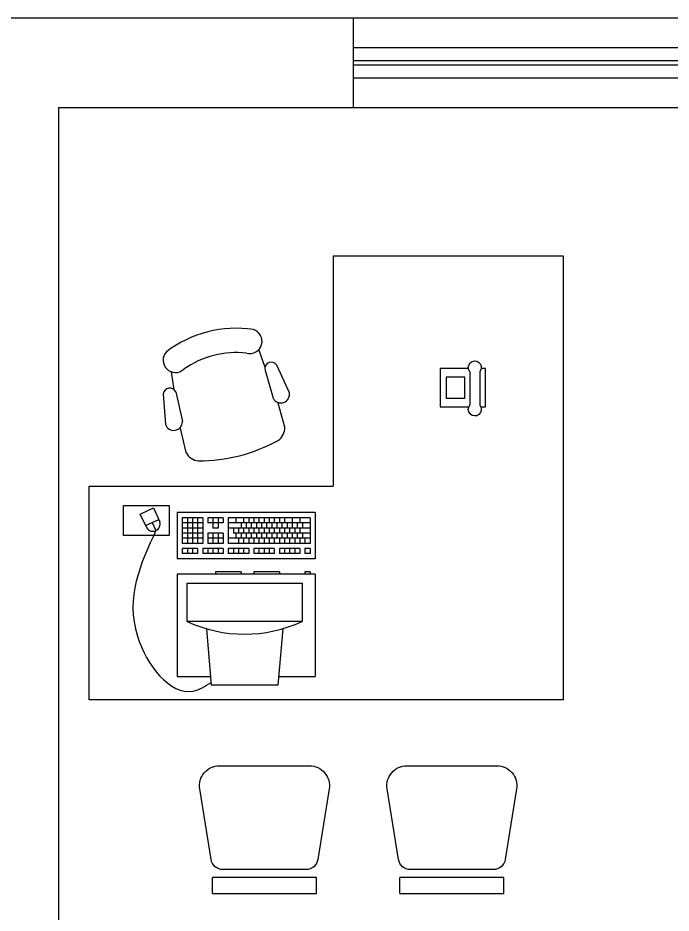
# Model space of a CAD drawing. Extents: x -211487 to 129179, y -113885 to 115281.
# Drawn here: x -51150 to -48596, y -87015 to -83515 of the extents above; entities that cross this region are included whole.
import ezdxf

# ---------------------------------------------------------------- set-up
doc = ezdxf.new("R2010")
doc.units = 0
doc.layers.get('0').update_dxf_attribs({"linetype": 'CONTINUOUS'})
for name, color, linetype in [('BLD-STRUCT', 7, 'CONTINUOUS'), ('DOOR', 7, 'CONTINUOUS'), ('FURNITURE', 7, 'CONTINUOUS')]:
    doc.layers.add(name, color=color, linetype=linetype)

# ---------------------------------------------------------------- blocks, each defined once
blk = doc.blocks.new('COMPUTER')
for p, q in [((180.5788, 126.4742), (180.5983, 126.6957)), ((180.5983, 126.6957), (180.8583, 126.6957)), ((180.8778, 126.4742), (180.8583, 126.6957)), ((180.452, 126.2616), (180.452, 126.6616)), ((180.5953, 126.6616), (180.452, 126.6616)), ((180.992, 126.6616), (180.8613, 126.6616)), ((180.992, 126.2616), (180.992, 126.6616)), ((180.5033, 126.2957), (180.5033, 126.4457)), ((180.5033, 126.4457), (180.9533, 126.4457)), ((180.9533, 126.4457), (180.9533, 126.2957)), ((180.9533, 126.2957), (180.5033, 126.2957)), ((180.452, 126.2616), (180.992, 126.2616)), ((180.472, 126.2516), (180.472, 126.2616)), ((180.472, 126.2516), (180.492, 126.2516)), ((180.492, 126.2516), (180.492, 126.2616)), ((180.592, 126.2516), (180.592, 126.2616)), ((180.592, 126.2516), (180.692, 126.2516)), ((180.692, 126.2516), (180.692, 126.2616)), ((180.742, 126.2516), (180.742, 126.2616)), ((180.742, 126.2516), (180.842, 126.2516)), ((180.842, 126.2516), (180.842, 126.2616)), ((180.452, 126.0206), (180.452, 126.2006)), ((180.452, 126.2006), (180.992, 126.2006)), ((180.472, 126.1606), (180.472, 126.1806)), ((180.472, 126.1806), (180.492, 126.1806)), ((180.492, 126.1606), (180.492, 126.1806)), ((180.512, 126.1806), (180.592, 126.1806)), ((180.512, 126.1606), (180.512, 126.1806)), ((180.532, 126.1606), (180.532, 126.1806)), ((180.552, 126.1606), (180.552, 126.1806)), ((180.572, 126.1606), (180.572, 126.1806)), ((180.592, 126.1606), (180.592, 126.1806)), ((180.612, 126.1806), (180.692, 126.1806)), ((180.612, 126.1606), (180.612, 126.1806)), ((180.632, 126.1606), (180.632, 126.1806)), ((180.652, 126.1606), (180.652, 126.1806)), ((180.672, 126.1606), (180.672, 126.1806)), ((180.692, 126.1606), (180.692, 126.1806)), ((180.712, 126.1806), (180.792, 126.1806)), ((180.712, 126.1606), (180.712, 126.1806)), ((180.732, 126.1606), (180.732, 126.1806)), ((180.752, 126.1606), (180.752, 126.1806)), ((180.772, 126.1606), (180.772, 126.1806)), ((180.792, 126.1606), (180.792, 126.1806)), ((180.812, 126.1806), (180.892, 126.1806)), ((180.812, 126.1606), (180.812, 126.1806)), ((180.832, 126.1606), (180.832, 126.1806)), ((180.852, 126.1606), (180.852, 126.1806)), ((180.872, 126.1606), (180.872, 126.1806)), ((180.892, 126.1606), (180.892, 126.1806)), ((180.912, 126.1806), (180.972, 126.1806)), ((180.912, 126.1606), (180.912, 126.1806)), ((180.932, 126.1606), (180.932, 126.1806)), ((180.952, 126.1606), (180.952, 126.1806)), ((180.972, 126.1606), (180.972, 126.1806)), ((180.992, 126.0206), (180.992, 126.2006)), ((180.472, 126.1606), (180.492, 126.1606)), ((180.472, 126.1206), (180.472, 126.1406)), ((180.472, 126.1406), (180.792, 126.1406)), ((180.492, 126.1206), (180.492, 126.1406)), ((180.512, 126.1606), (180.592, 126.1606)), ((180.512, 126.1206), (180.512, 126.1406)), ((180.532, 126.1206), (180.532, 126.1406)), ((180.552, 126.1206), (180.552, 126.1406)), ((180.572, 126.1206), (180.572, 126.1406)), ((180.592, 126.1206), (180.592, 126.1406)), ((180.612, 126.1606), (180.692, 126.1606)), ((180.612, 126.1206), (180.612, 126.1406)), ((180.632, 126.1206), (180.632, 126.1406)), ((180.652, 126.1206), (180.652, 126.1406)), ((180.672, 126.1206), (180.672, 126.1406)), ((180.692, 126.1206), (180.692, 126.1406)), ((180.712, 126.1606), (180.792, 126.1606)), ((180.712, 126.1206), (180.712, 126.1406)), ((180.732, 126.1206), (180.732, 126.1406)), ((180.752, 126.1206), (180.752, 126.1406)), ((180.792, 126.1206), (180.792, 126.1406)), ((180.812, 126.1606), (180.892, 126.1606)), ((180.812, 126.1406), (180.872, 126.1406)), ((180.812, 126.1206), (180.812, 126.1406)), ((180.832, 126.1206), (180.832, 126.1406)), ((180.852, 126.1206), (180.852, 126.1406)), ((180.872, 126.1206), (180.872, 126.1406)), ((180.892, 126.1406), (180.972, 126.1406)), ((180.892, 126.0406), (180.892, 126.1406)), ((180.912, 126.1606), (180.972, 126.1606)), ((180.912, 126.0406), (180.912, 126.1406)), ((180.932, 126.0406), (180.932, 126.1406)), ((180.952, 126.0406), (180.952, 126.1406)), ((180.972, 126.0406), (180.972, 126.1406)), ((180.472, 126.0406), (180.472, 126.1206)), ((180.472, 126.1206), (180.792, 126.1206)), ((180.502, 126.1006), (180.502, 126.1206)), ((180.522, 126.1006), (180.522, 126.1206)), ((180.542, 126.1006), (180.542, 126.1206)), ((180.562, 126.1006), (180.562, 126.1206)), ((180.582, 126.1006), (180.582, 126.1206)), ((180.602, 126.1006), (180.602, 126.1206)), ((180.622, 126.1006), (180.622, 126.1206)), ((180.642, 126.1006), (180.642, 126.1206)), ((180.662, 126.1006), (180.662, 126.1206)), ((180.682, 126.1006), (180.682, 126.1206)), ((180.702, 126.1006), (180.702, 126.1206)), ((180.722, 126.1006), (180.722, 126.1206)), ((180.742, 126.1006), (180.742, 126.1206)), ((180.762, 126.1006), (180.762, 126.1206)), ((180.792, 126.0606), (180.792, 126.1206)), ((180.812, 126.1006), (180.812, 126.1206)), ((180.812, 126.1206), (180.872, 126.1206)), ((180.832, 126.1006), (180.832, 126.1206)), ((180.852, 126.1006), (180.852, 126.1206)), ((180.872, 126.1006), (180.872, 126.1206)), ((180.892, 126.1206), (180.972, 126.1206)), ((180.472, 126.1006), (180.772, 126.1006)), ((180.472, 126.0806), (180.792, 126.0806)), ((180.502, 126.0606), (180.502, 126.0806)), ((180.512, 126.0806), (180.512, 126.1006)), ((180.522, 126.0606), (180.522, 126.0806)), ((180.532, 126.0806), (180.532, 126.1006)), ((180.542, 126.0606), (180.542, 126.0806)), ((180.552, 126.0806), (180.552, 126.1006)), ((180.562, 126.0606), (180.562, 126.0806)), ((180.572, 126.0806), (180.572, 126.1006)), ((180.582, 126.0606), (180.582, 126.0806)), ((180.592, 126.0806), (180.592, 126.1006)), ((180.602, 126.0606), (180.602, 126.0806)), ((180.612, 126.0806), (180.612, 126.1006)), ((180.622, 126.0606), (180.622, 126.0806)), ((180.632, 126.0806), (180.632, 126.1006)), ((180.642, 126.0606), (180.642, 126.0806)), ((180.652, 126.0806), (180.652, 126.1006)), ((180.662, 126.0606), (180.662, 126.0806)), ((180.672, 126.0806), (180.672, 126.1006)), ((180.682, 126.0606), (180.682, 126.0806)), ((180.692, 126.0806), (180.692, 126.1006)), ((180.702, 126.0606), (180.702, 126.0806)), ((180.712, 126.0806), (180.712, 126.1006)), ((180.722, 126.0606), (180.722, 126.0806)), ((180.732, 126.0806), (180.732, 126.1006)), ((180.742, 126.0606), (180.742, 126.0806)), ((180.752, 126.0806), (180.752, 126.1006)), ((180.772, 126.0806), (180.772, 126.1006)), ((180.812, 126.1006), (180.872, 126.1006)), ((180.832, 126.0806), (180.852, 126.0806)), ((180.832, 126.0406), (180.832, 126.0806)), ((180.852, 126.0406), (180.852, 126.0806)), ((180.892, 126.1006), (180.972, 126.1006)), ((180.892, 126.0806), (180.972, 126.0806)), ((181.1151, 126.0713), (181.0638, 126.0473)), ((181.0894, 126.0593), (181.075, 126.0902)), ((181.1109, 126.0801), (181.1362, 126.026)), ((180.472, 126.0606), (180.792, 126.0606)), ((180.472, 126.0406), (180.792, 126.0406)), ((180.512, 126.0406), (180.512, 126.0606)), ((180.542, 126.0406), (180.542, 126.0606)), ((180.572, 126.0406), (180.572, 126.0606)), ((180.592, 126.0406), (180.592, 126.0606)), ((180.612, 126.0406), (180.612, 126.0606)), ((180.632, 126.0406), (180.632, 126.0606)), ((180.652, 126.0406), (180.652, 126.0606)), ((180.672, 126.0406), (180.672, 126.0606)), ((180.692, 126.0406), (180.692, 126.0606)), ((180.712, 126.0406), (180.712, 126.0606)), ((180.732, 126.0406), (180.732, 126.0606)), ((180.762, 126.0406), (180.762, 126.0606)), ((180.792, 126.0406), (180.792, 126.0606)), ((180.812, 126.0606), (180.872, 126.0606)), ((180.812, 126.0406), (180.812, 126.0606)), ((180.812, 126.0406), (180.872, 126.0406)), ((180.872, 126.0406), (180.872, 126.0606)), ((180.892, 126.0606), (180.972, 126.0606)), ((180.892, 126.0406), (180.972, 126.0406)), ((181.085, 126.002), (181.0597, 126.0562)), ((180.452, 126.0206), (180.992, 126.0206)), ((181.1362, 126.026), (181.085, 126.002))]:
    blk.add_line(p, q)
blk.add_lwpolyline([(181.0231, 126.1103), (181.2022, 126.1103), (181.2022, 125.9922), (181.0231, 125.9922)], close=True)
for centre, radius, start, end in [((180.7283, 125.9644), 0.5312, 64.9424, 115.0576), ((181.0868, 126.065), 0.0285, 32.1079, 198.0088)]:
    blk.add_arc(centre, radius, start, end)
blk.add_open_spline([(181.075, 126.0902), (181.1352, 126.2208), (181.2393, 126.4468), (180.9963, 126.7684), (180.8825, 126.6998), (180.8593, 126.6843)], degree=3, knots=[0, 0, 0, 0, 0.4194754, 0.7261337, 0.8047403, 0.8047403, 0.8047403, 0.8047403])
blk = doc.blocks.new('SWIVEL-CHAIR')
for p, q in [((-0.3082, 0.2287), (-0.1909, 0.2501)), ((-0.3134, 0.1828), (-0.3833, 0.1761)), ((-0.3039, 0.1796), (-0.1847, 0.1831)), ((-0.064, 0.1995), (-0.1614, 0.1972)), ((-0.3134, -0.1828), (-0.3833, -0.1761)), ((-0.3039, -0.1796), (-0.1847, -0.1831)), ((-0.064, -0.1995), (-0.1614, -0.1972)), ((-0.3082, -0.2287), (-0.1909, -0.2501))]:
    blk.add_line(p, q)
for centre, radius, start, end in [((-0.193, 0.2161), 0.0341, 284.0068, 86.4868), ((-0.2985, 0.2048), 0.0258, 112.2235, 257.7173), ((-0.047, 0), 0.453, 157.2611, 202.7389), ((-0.4237, 0.1502), 0.048, 330.3175, 148.735), ((-0.0803, 0.1365), 0.0651, 22.4327, 75.4917), ((-0.6558, 0), 0.6558, 345.758, 14.242), ((-0.0401, 0), 0.3645, 159.7134, 200.2866), ((-0.4237, -0.1502), 0.048, 211.265, 29.6825), ((-0.0803, -0.1365), 0.0651, 284.5083, 337.5673), ((-0.2985, -0.2048), 0.0258, 102.2827, 247.7765), ((-0.193, -0.2161), 0.0341, 273.5132, 75.9932)]:
    blk.add_arc(centre, radius, start, end)
blk = doc.blocks.new('PHONE2')
for p, q in [((731.4647, 499.332), (731.6146, 499.332)), ((731.4647, 499.3142), (731.4647, 499.332)), ((731.4687, 499.312), (731.6036, 499.312)), ((731.6146, 499.332), (731.6146, 499.3157)), ((731.4647, 499.1547), (731.4647, 499.2676)), ((731.4713, 499.272), (731.601, 499.272)), ((731.6146, 499.2661), (731.6146, 499.1547)), ((731.6146, 499.1547), (731.4647, 499.1547))]:
    blk.add_line(p, q)
blk.add_lwpolyline([(731.4985, 499.2521), (731.5806, 499.2521), (731.5806, 499.179), (731.4985, 499.179)], close=True)
for centre, start, end in [((731.4541, 499.2909), 55.297, 312.206), ((731.6182, 499.2909), 227.794, 124.703)]:
    blk.add_arc(centre, 0.0256, start, end)
blk = doc.blocks.new('WORKSTATION')
for p, q in [((156.9866, 181.0881), (158.8399, 181.0881)), ((156.9866, 179.3532), (156.9866, 181.0881)), ((158.8399, 181.0881), (158.8399, 180.2532)), ((158.8399, 180.2532), (157.8866, 180.2532)), ((157.8866, 179.3532), (157.8866, 180.2532)), ((157.8866, 179.3532), (156.9866, 179.3532))]:
    blk.add_line(p, q)
blk.add_blockref('COMPUTER', (-22.4958, 54.3362))
at = {"rotation": 104.3836989495447}
blk.add_blockref('SWIVEL-CHAIR', (158.2523, 180.1342), dxfattribs=at)
at = {"xscale": -1, "rotation": 90}
blk.add_blockref('PHONE2', (656.6229, 911.4074), dxfattribs=at)
blk = doc.blocks.new('SECRETRY')
for p, q in [((-0.0905, 0.253), (-0.3668, 0.2087)), ((-0.5, 0.2031), (-0.4375, 0.2031)), ((-0.5, -0.2031), (-0.5, 0.2031)), ((-0.4375, 0.2031), (-0.4375, -0.2031)), ((0, -0.1759), (0, 0.1759)), ((-0.4062, 0.1624), (-0.4062, -0.1624)), ((-0.5, -0.2031), (-0.4375, -0.2031)), ((-0.3668, -0.2087), (-0.0905, -0.253))]:
    blk.add_line(p, q)
for centre, radius, start, end in [((-0.0781, 0.1759), 0.0781, 0, 99.1102), ((-0.3594, 0.1624), 0.0469, 99.1102, 180), ((-0.3594, -0.1624), 0.0469, 180, 260.8898), ((-0.0781, -0.1759), 0.0781, 260.8898, 0)]:
    blk.add_arc(centre, radius, start, end)

msp = doc.modelspace()

# ---------------------------------------------------------------- linework, layer by layer
at = {"layer": 'BLD-STRUCT'}
for p, q in [((-71791.3, -83514.7), (-3741.3, -83514.7)), ((-49839.3, -83514.7), (-49839.3, -83864.7)), ((-50991.3, -83864.7), (-50991.3, -89614.7)), ((-50991.3, -83864.7), (-46391.3, -83864.7))]:
    msp.add_line(p, q, dxfattribs=at)
at = {"layer": 'DOOR'}
for p, q in [((-49839.3, -83630.7), (-47439.3, -83630.7)), ((-49839.3, -83680.7), (-47439.3, -83680.7)), ((-49839.3, -83698.7), (-47439.3, -83698.7)), ((-49839.3, -83748.7), (-47439.3, -83748.7))]:
    msp.add_line(p, q, dxfattribs=at)

# ---------------------------------------------------------------- block references
at = {"layer": 'FURNITURE', "yscale": 1000, "zscale": 1000}
for name, p, xscale, rotation in [('WORKSTATION', (107968.9, 94907.7), 1000, 180), ('SECRETRY', (-50185.8, -86438.6), -1000, 270), ('SECRETRY', (-49453, -86438.6), -1000, 270)]:
    msp.add_blockref(name, p, dxfattribs=dict(at, xscale=xscale, rotation=rotation))

doc.saveas('drawing.dxf')
